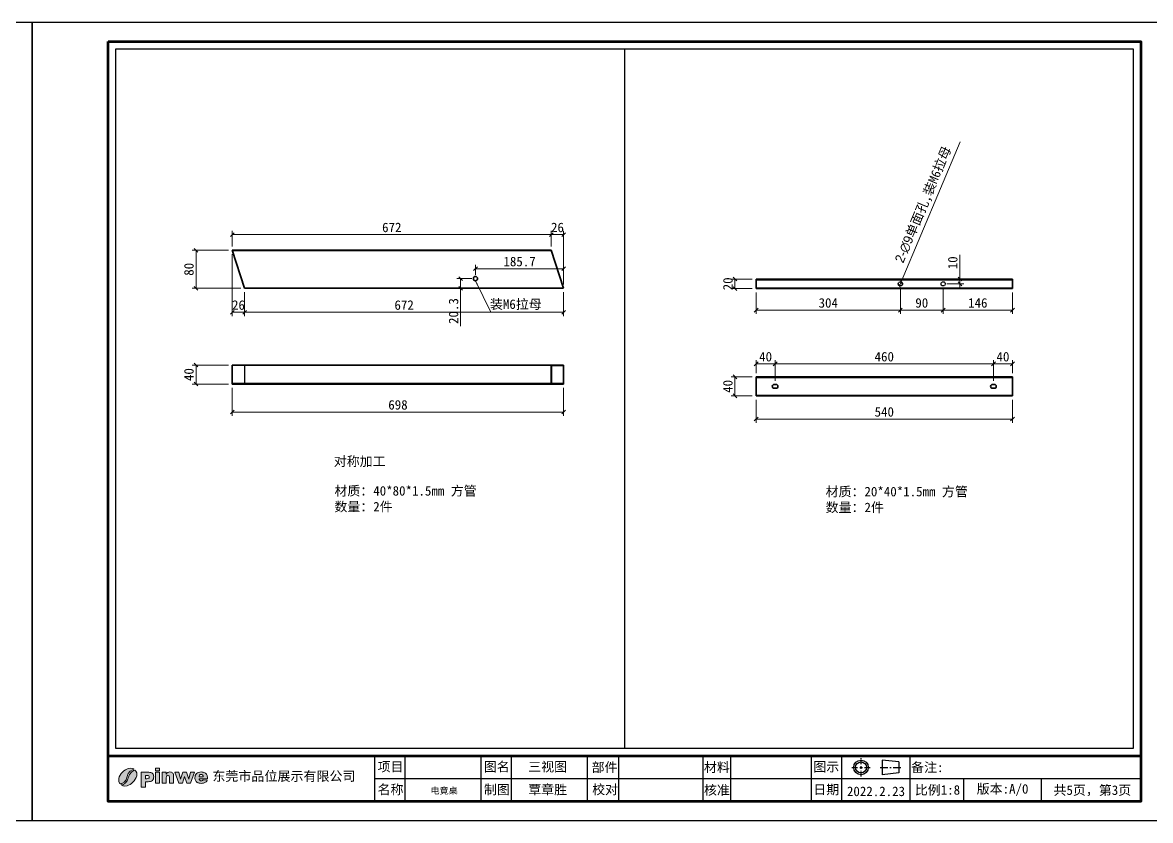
# Model space of a CAD drawing. Header units: inches. Extents: x 15389 to 49212, y -27129 to 13207.
# Drawn here: x 35225 to 37601, y 3752 to 5432 of the extents above; entities that cross this region are included whole.
import ezdxf

# ---------------------------------------------------------------- set-up
doc = ezdxf.new("R2010")
doc.units = ezdxf.units.IN
doc.header["$MEASUREMENT"] = 0
doc.linetypes.add('CENTER2', pattern=[28.575, 19.05, -3.175, 3.175, -3.175])
doc.linetypes.add('HIDDEN', pattern=[1.905, 1.27, -0.635])
doc.layers.add('_U+56FE_U+5C42 1', color=7, linetype='Continuous')
doc.layers.add('虚线', color=4, linetype='HIDDEN')
for name, color, linetype, lineweight in [('图框', 5, 'Continuous', 60), ('粗实线', 7, 'Continuous', 35), ('轮廓线', 7, 'Continuous', 30)]:
    doc.layers.add(name, color=color, linetype=linetype, lineweight=lineweight)
doc.styles.add('ee', font='simfang.ttf')
doc.styles.get("Standard").update_dxf_attribs({"font": 'arial.ttf'})
doc.styles.add('宋体', font='')
doc.styles.add('样式 1', font='')
doc.styles.get('宋体').set_extended_font_data('SimSun')
doc.styles.get('样式 1').set_extended_font_data('SimSun')
doc.dimstyles.new('1-8', dxfattribs={"dimscale": 8, "dimtxt": 2.5, "dimasz": 1, "dimexe": 1, "dimexo": 1, "dimtad": 1, "dimdec": 1, "dimdsep": 46, "dimtxsty": '宋体', "dimblk": 'OBLIQUE', "dimcen": 2.5, "dimclrd": 3, "dimclre": 3, "dimclrt": 256, "dimadec": 0, "dimazin": 0, "dimtfac": 1, "dimtdec": 1, "dimtmove": 1, "dimatfit": 3, "dimfxl": 2, "dimlwd": 9, "dimlwe": 9, "dimarcsym": 1})

# ---------------------------------------------------------------- blocks, each defined once
blk = doc.blocks.new('_Oblique')
at = {"color": 0, "linetype": 'ByBlock', "lineweight": -2}
blk.add_line((-0.5, -0.5), (0.5, 0.5), dxfattribs=at)
blk = doc.blocks.new('*D152')
at = {"color": 3, "linetype": 'Continuous', "lineweight": 9, "transparency": 16777216}
for p, q in [((35659.2, 4710.3), (35582.9, 4710.3)), ((35590.9, 4670.3), (35590.9, 4710.3)), ((35659.2, 4670.3), (35582.9, 4670.3))]:
    blk.add_line(p, q, dxfattribs=at)
at = {"layer": 'Defpoints', "color": 0, "transparency": 16777216}
for p in [(35590.9, 4710.3), (35667.2, 4710.3), (35667.2, 4670.3)]:
    blk.add_point(p, dxfattribs=at)
at = {"color": 3, "lineweight": 9, "transparency": 16777216, "xscale": 8, "yscale": 8, "zscale": 8}
for p, rotation in [((35590.9, 4710.3), 90), ((35590.9, 4670.3), 270)]:
    blk.add_blockref('_Oblique', p, dxfattribs=dict(at, rotation=rotation))
at = {"transparency": 16777216, "insert": (35575.9, 4690.3), "char_height": 20, "attachment_point": 5, "rotation": 90, "style": '宋体'}
blk.add_mtext('40', dxfattribs=at)
blk = doc.blocks.new('*D153')
at = {"color": 3, "linetype": 'Continuous', "lineweight": 9, "transparency": 16777216}
for p, q in [((35667.2, 4662.3), (35667.2, 4603.5)), ((36365.2, 4662.3), (36365.2, 4603.5)), ((35667.2, 4611.5), (36365.2, 4611.5))]:
    blk.add_line(p, q, dxfattribs=at)
at = {"layer": 'Defpoints', "color": 0, "transparency": 16777216}
for p in [(35667.2, 4670.3), (36365.2, 4670.3), (36365.2, 4611.5)]:
    blk.add_point(p, dxfattribs=at)
at = {"color": 3, "lineweight": 9, "transparency": 16777216, "xscale": 8, "yscale": 8, "zscale": 8, "rotation": 180}
blk.add_blockref('_Oblique', (35667.2, 4611.5), dxfattribs=at)
at = {"color": 3, "lineweight": 9, "transparency": 16777216, "xscale": 8, "yscale": 8, "zscale": 8}
blk.add_blockref('_Oblique', (36365.2, 4611.5), dxfattribs=at)
at = {"transparency": 16777216, "insert": (36016.2, 4626.5), "char_height": 20, "attachment_point": 5, "style": '宋体'}
blk.add_mtext('698', dxfattribs=at)
blk = doc.blocks.new('*D154')
at = {"color": 3, "linetype": 'Continuous', "lineweight": 9, "transparency": 16777216}
for p, q in [((35659.2, 4952), (35582.9, 4952)), ((35590.9, 4872), (35590.9, 4952)), ((35685.2, 4872), (35582.9, 4872))]:
    blk.add_line(p, q, dxfattribs=at)
at = {"layer": 'Defpoints', "color": 0, "transparency": 16777216}
for p in [(35590.9, 4952), (35667.2, 4952), (35693.2, 4872)]:
    blk.add_point(p, dxfattribs=at)
at = {"color": 3, "lineweight": 9, "transparency": 16777216, "xscale": 8, "yscale": 8, "zscale": 8}
for p, rotation in [((35590.9, 4952), 90), ((35590.9, 4872), 270)]:
    blk.add_blockref('_Oblique', p, dxfattribs=dict(at, rotation=rotation))
at = {"transparency": 16777216, "insert": (35575.9, 4912), "char_height": 20, "attachment_point": 5, "rotation": 90, "style": '宋体'}
blk.add_mtext('80', dxfattribs=at)
blk = doc.blocks.new('*D155')
at = {"color": 3, "linetype": 'Continuous', "lineweight": 9, "transparency": 16777216}
for p, q in [((35667.2, 4944), (35667.2, 4813.6)), ((35693.2, 4864), (35693.2, 4813.6)), ((35667.2, 4821.6), (35693.2, 4821.6))]:
    blk.add_line(p, q, dxfattribs=at)
at = {"layer": 'Defpoints', "color": 0, "transparency": 16777216}
for p in [(35667.2, 4952), (35693.2, 4872), (35693.2, 4821.6)]:
    blk.add_point(p, dxfattribs=at)
at = {"color": 3, "lineweight": 9, "transparency": 16777216, "xscale": 8, "yscale": 8, "zscale": 8, "rotation": 180}
blk.add_blockref('_Oblique', (35667.2, 4821.6), dxfattribs=at)
at = {"color": 3, "lineweight": 9, "transparency": 16777216, "xscale": 8, "yscale": 8, "zscale": 8}
blk.add_blockref('_Oblique', (35693.2, 4821.6), dxfattribs=at)
at = {"transparency": 16777216, "insert": (35680.2, 4836.6), "char_height": 20, "attachment_point": 5, "style": '宋体'}
blk.add_mtext('26', dxfattribs=at)
blk = doc.blocks.new('*D156')
at = {"color": 3, "linetype": 'Continuous', "lineweight": 9, "transparency": 16777216}
for p, q in [((35693.2, 4864), (35693.2, 4813.6)), ((36365.2, 4864), (36365.2, 4813.6)), ((35693.2, 4821.6), (36365.2, 4821.6))]:
    blk.add_line(p, q, dxfattribs=at)
at = {"layer": 'Defpoints', "color": 0, "transparency": 16777216}
for p in [(35693.2, 4872), (36365.2, 4872), (36365.2, 4821.6)]:
    blk.add_point(p, dxfattribs=at)
at = {"color": 3, "lineweight": 9, "transparency": 16777216, "xscale": 8, "yscale": 8, "zscale": 8, "rotation": 180}
blk.add_blockref('_Oblique', (35693.2, 4821.6), dxfattribs=at)
at = {"color": 3, "lineweight": 9, "transparency": 16777216, "xscale": 8, "yscale": 8, "zscale": 8}
blk.add_blockref('_Oblique', (36365.2, 4821.6), dxfattribs=at)
at = {"transparency": 16777216, "insert": (36029.2, 4836.6), "char_height": 20, "attachment_point": 5, "style": '宋体'}
blk.add_mtext('672', dxfattribs=at)
blk = doc.blocks.new('*D157')
at = {"color": 3, "linetype": 'Continuous', "lineweight": 9, "transparency": 16777216}
for p, q in [((35667.2, 4960), (35667.2, 4993.1)), ((36339.2, 4960), (36339.2, 4993.1)), ((35667.2, 4985.1), (36339.2, 4985.1))]:
    blk.add_line(p, q, dxfattribs=at)
at = {"layer": 'Defpoints', "color": 0, "transparency": 16777216}
for p in [(36339.2, 4985.1), (35667.2, 4952), (36339.2, 4952)]:
    blk.add_point(p, dxfattribs=at)
at = {"color": 3, "lineweight": 9, "transparency": 16777216, "xscale": 8, "yscale": 8, "zscale": 8, "rotation": 180}
blk.add_blockref('_Oblique', (35667.2, 4985.1), dxfattribs=at)
at = {"color": 3, "lineweight": 9, "transparency": 16777216, "xscale": 8, "yscale": 8, "zscale": 8}
blk.add_blockref('_Oblique', (36339.2, 4985.1), dxfattribs=at)
at = {"transparency": 16777216, "insert": (36003.2, 5000.1), "char_height": 20, "attachment_point": 5, "style": '宋体'}
blk.add_mtext('672', dxfattribs=at)
blk = doc.blocks.new('*D158')
at = {"color": 3, "linetype": 'Continuous', "lineweight": 9, "transparency": 16777216}
for p, q in [((36339.2, 4960), (36339.2, 4993.1)), ((36365.2, 4880), (36365.2, 4993.1)), ((36339.2, 4985.1), (36365.2, 4985.1))]:
    blk.add_line(p, q, dxfattribs=at)
at = {"layer": 'Defpoints', "color": 0, "transparency": 16777216}
for p in [(36365.2, 4985.1), (36339.2, 4952), (36365.2, 4872)]:
    blk.add_point(p, dxfattribs=at)
at = {"color": 3, "lineweight": 9, "transparency": 16777216, "xscale": 8, "yscale": 8, "zscale": 8, "rotation": 180}
blk.add_blockref('_Oblique', (36339.2, 4985.1), dxfattribs=at)
at = {"color": 3, "lineweight": 9, "transparency": 16777216, "xscale": 8, "yscale": 8, "zscale": 8}
blk.add_blockref('_Oblique', (36365.2, 4985.1), dxfattribs=at)
at = {"transparency": 16777216, "insert": (36352.2, 5000.1), "char_height": 20, "attachment_point": 5, "style": '宋体'}
blk.add_mtext('26', dxfattribs=at)
blk = doc.blocks.new('*D159')
at = {"color": 3, "linetype": 'Continuous', "lineweight": 9, "transparency": 16777216}
for p, q in [((36171.5, 4892.4), (36140.3, 4892.4)), ((36158.3, 4872), (36140.3, 4872)), ((36148.3, 4872), (36148.3, 4892.4)), ((36148.3, 4792.1), (36148.3, 4872))]:
    blk.add_line(p, q, dxfattribs=at)
at = {"layer": 'Defpoints', "color": 0, "transparency": 16777216}
for p in [(36148.3, 4892.4), (36166.3, 4872), (36179.5, 4892.4)]:
    blk.add_point(p, dxfattribs=at)
at = {"color": 3, "lineweight": 9, "transparency": 16777216, "xscale": 8, "yscale": 8, "zscale": 8}
for p, rotation in [((36148.3, 4892.4), 90), ((36148.3, 4872), 270)]:
    blk.add_blockref('_Oblique', p, dxfattribs=dict(at, rotation=rotation))
at = {"transparency": 16777216, "insert": (36133.3, 4824.1), "char_height": 20, "attachment_point": 5, "rotation": 90, "style": '宋体'}
blk.add_mtext('20.3', dxfattribs=at)
blk = doc.blocks.new('*D114')
at = {"color": 3, "linetype": 'Continuous', "lineweight": 9, "transparency": 16777216}
for p, q in [((36179.5, 4900.4), (36179.5, 4921.2)), ((36365.2, 4890.7), (36365.2, 4921.2)), ((36179.5, 4913.2), (36365.2, 4913.2))]:
    blk.add_line(p, q, dxfattribs=at)
at = {"layer": 'Defpoints', "color": 0, "transparency": 16777216}
for p in [(36365.2, 4913.2), (36179.5, 4892.4), (36365.2, 4882.7)]:
    blk.add_point(p, dxfattribs=at)
at = {"color": 3, "lineweight": 9, "transparency": 16777216, "xscale": 8, "yscale": 8, "zscale": 8, "rotation": 180}
blk.add_blockref('_Oblique', (36179.5, 4913.2), dxfattribs=at)
at = {"color": 3, "lineweight": 9, "transparency": 16777216, "xscale": 8, "yscale": 8, "zscale": 8}
blk.add_blockref('_Oblique', (36365.2, 4913.2), dxfattribs=at)
at = {"transparency": 16777216, "insert": (36272.4, 4928.2), "char_height": 20, "attachment_point": 5, "style": '宋体'}
blk.add_mtext('185.7', dxfattribs=at)
blk = doc.blocks.new('*D136')
at = {"color": 3, "linetype": 'Continuous', "lineweight": 9, "transparency": 16777216}
for p, q in [((36770.7, 4637.5), (36770.7, 4588.7)), ((37310.7, 4637.5), (37310.7, 4588.7)), ((36770.7, 4596.7), (37310.7, 4596.7))]:
    blk.add_line(p, q, dxfattribs=at)
at = {"layer": 'Defpoints', "color": 0, "transparency": 16777216}
for p in [(36770.7, 4645.5), (37310.7, 4645.5), (37310.7, 4596.7)]:
    blk.add_point(p, dxfattribs=at)
at = {"color": 3, "lineweight": 9, "transparency": 16777216, "xscale": 8, "yscale": 8, "zscale": 8, "rotation": 180}
blk.add_blockref('_Oblique', (36770.7, 4596.7), dxfattribs=at)
at = {"color": 3, "lineweight": 9, "transparency": 16777216, "xscale": 8, "yscale": 8, "zscale": 8}
blk.add_blockref('_Oblique', (37310.7, 4596.7), dxfattribs=at)
at = {"transparency": 16777216, "insert": (37040.7, 4611.7), "char_height": 20, "attachment_point": 5, "style": '宋体'}
blk.add_mtext('540', dxfattribs=at)
blk = doc.blocks.new('*D137')
at = {"color": 3, "linetype": 'Continuous', "lineweight": 9, "transparency": 16777216}
for p, q in [((36762.7, 4685.5), (36718.2, 4685.5)), ((36726.2, 4645.5), (36726.2, 4685.5)), ((36762.7, 4645.5), (36718.2, 4645.5))]:
    blk.add_line(p, q, dxfattribs=at)
at = {"layer": 'Defpoints', "color": 0, "transparency": 16777216}
for p in [(36726.2, 4685.5), (36770.7, 4685.5), (36770.7, 4645.5)]:
    blk.add_point(p, dxfattribs=at)
at = {"color": 3, "lineweight": 9, "transparency": 16777216, "xscale": 8, "yscale": 8, "zscale": 8}
for p, rotation in [((36726.2, 4685.5), 90), ((36726.2, 4645.5), 270)]:
    blk.add_blockref('_Oblique', p, dxfattribs=dict(at, rotation=rotation))
at = {"transparency": 16777216, "insert": (36711.2, 4665.5), "char_height": 20, "attachment_point": 5, "rotation": 90, "style": '宋体'}
blk.add_mtext('40', dxfattribs=at)
blk = doc.blocks.new('*D138')
at = {"color": 3, "linetype": 'Continuous', "lineweight": 9, "transparency": 16777216}
for p, q in [((36762.7, 4891.4), (36718.2, 4891.4)), ((36762.7, 4871.4), (36718.2, 4871.4)), ((36726.2, 4891.4), (36726.2, 4871.4))]:
    blk.add_line(p, q, dxfattribs=at)
at = {"layer": 'Defpoints', "color": 0, "transparency": 16777216}
for p in [(36726.2, 4871.4), (36770.7, 4891.4), (36770.7, 4871.4)]:
    blk.add_point(p, dxfattribs=at)
at = {"color": 3, "lineweight": 9, "transparency": 16777216, "xscale": 8, "yscale": 8, "zscale": 8}
for p, rotation in [((36726.2, 4891.4), 90), ((36726.2, 4871.4), 270)]:
    blk.add_blockref('_Oblique', p, dxfattribs=dict(at, rotation=rotation))
at = {"transparency": 16777216, "insert": (36711.2, 4881.4), "char_height": 20, "attachment_point": 5, "rotation": 90, "style": '宋体'}
blk.add_mtext('20', dxfattribs=at)
blk = doc.blocks.new('*D139')
at = {"color": 3, "linetype": 'Continuous', "lineweight": 9, "transparency": 16777216}
for p, q in [((36770.7, 4693.5), (36770.7, 4720.9)), ((36770.7, 4712.9), (36810.7, 4712.9)), ((36810.7, 4677.5), (36810.7, 4720.9))]:
    blk.add_line(p, q, dxfattribs=at)
at = {"layer": 'Defpoints', "color": 0, "transparency": 16777216}
for p in [(36810.7, 4712.9), (36770.7, 4685.5), (36810.7, 4669.5)]:
    blk.add_point(p, dxfattribs=at)
at = {"color": 3, "lineweight": 9, "transparency": 16777216, "xscale": 8, "yscale": 8, "zscale": 8, "rotation": 180}
blk.add_blockref('_Oblique', (36770.7, 4712.9), dxfattribs=at)
at = {"color": 3, "lineweight": 9, "transparency": 16777216, "xscale": 8, "yscale": 8, "zscale": 8}
blk.add_blockref('_Oblique', (36810.7, 4712.9), dxfattribs=at)
at = {"transparency": 16777216, "insert": (36790.7, 4727.9), "char_height": 20, "attachment_point": 5, "style": '宋体'}
blk.add_mtext('40', dxfattribs=at)
blk = doc.blocks.new('*D140')
at = {"color": 3, "linetype": 'Continuous', "lineweight": 9, "transparency": 16777216}
for p, q in [((36810.7, 4677.5), (36810.7, 4720.9)), ((36810.7, 4712.9), (37270.7, 4712.9)), ((37270.7, 4677.5), (37270.7, 4720.9))]:
    blk.add_line(p, q, dxfattribs=at)
at = {"layer": 'Defpoints', "color": 0, "transparency": 16777216}
for p in [(37270.7, 4712.9), (36810.7, 4669.5), (37270.7, 4669.5)]:
    blk.add_point(p, dxfattribs=at)
at = {"color": 3, "lineweight": 9, "transparency": 16777216, "xscale": 8, "yscale": 8, "zscale": 8, "rotation": 180}
blk.add_blockref('_Oblique', (36810.7, 4712.9), dxfattribs=at)
at = {"color": 3, "lineweight": 9, "transparency": 16777216, "xscale": 8, "yscale": 8, "zscale": 8}
blk.add_blockref('_Oblique', (37270.7, 4712.9), dxfattribs=at)
at = {"transparency": 16777216, "insert": (37040.7, 4727.9), "char_height": 20, "attachment_point": 5, "style": '宋体'}
blk.add_mtext('460', dxfattribs=at)
blk = doc.blocks.new('*D141')
at = {"color": 3, "linetype": 'Continuous', "lineweight": 9, "transparency": 16777216}
for p, q in [((37270.7, 4677.5), (37270.7, 4720.9)), ((37270.7, 4712.9), (37310.7, 4712.9)), ((37310.7, 4693.5), (37310.7, 4720.9))]:
    blk.add_line(p, q, dxfattribs=at)
at = {"layer": 'Defpoints', "color": 0, "transparency": 16777216}
for p in [(37310.7, 4712.9), (37310.7, 4685.5), (37270.7, 4669.5)]:
    blk.add_point(p, dxfattribs=at)
at = {"color": 3, "lineweight": 9, "transparency": 16777216, "xscale": 8, "yscale": 8, "zscale": 8, "rotation": 180}
blk.add_blockref('_Oblique', (37270.7, 4712.9), dxfattribs=at)
at = {"color": 3, "lineweight": 9, "transparency": 16777216, "xscale": 8, "yscale": 8, "zscale": 8}
blk.add_blockref('_Oblique', (37310.7, 4712.9), dxfattribs=at)
at = {"transparency": 16777216, "insert": (37290.7, 4727.9), "char_height": 20, "attachment_point": 5, "style": '宋体'}
blk.add_mtext('40', dxfattribs=at)
blk = doc.blocks.new('*D142')
at = {"color": 3, "linetype": 'Continuous', "lineweight": 9, "transparency": 16777216}
for p, q in [((37164.7, 4873.4), (37164.7, 4818.1)), ((37310.7, 4863.4), (37310.7, 4818.1)), ((37310.7, 4826.1), (37164.7, 4826.1))]:
    blk.add_line(p, q, dxfattribs=at)
at = {"layer": 'Defpoints', "color": 0, "transparency": 16777216}
for p in [(37164.7, 4881.4), (37310.7, 4871.4), (37164.7, 4826.1)]:
    blk.add_point(p, dxfattribs=at)
at = {"color": 3, "lineweight": 9, "transparency": 16777216, "xscale": 8, "yscale": 8, "zscale": 8, "rotation": 180}
blk.add_blockref('_Oblique', (37164.7, 4826.1), dxfattribs=at)
at = {"color": 3, "lineweight": 9, "transparency": 16777216, "xscale": 8, "yscale": 8, "zscale": 8}
blk.add_blockref('_Oblique', (37310.7, 4826.1), dxfattribs=at)
at = {"transparency": 16777216, "insert": (37237.7, 4841.1), "char_height": 20, "attachment_point": 5, "style": '宋体'}
blk.add_mtext('146', dxfattribs=at)
blk = doc.blocks.new('*D143')
at = {"color": 3, "linetype": 'Continuous', "lineweight": 9, "transparency": 16777216}
for p, q in [((37074.7, 4873.4), (37074.7, 4818.1)), ((37164.7, 4873.4), (37164.7, 4818.1)), ((37164.7, 4826.1), (37074.7, 4826.1))]:
    blk.add_line(p, q, dxfattribs=at)
at = {"layer": 'Defpoints', "color": 0, "transparency": 16777216}
for p in [(37074.7, 4881.4), (37164.7, 4881.4), (37074.7, 4826.1)]:
    blk.add_point(p, dxfattribs=at)
at = {"color": 3, "lineweight": 9, "transparency": 16777216, "xscale": 8, "yscale": 8, "zscale": 8, "rotation": 180}
blk.add_blockref('_Oblique', (37074.7, 4826.1), dxfattribs=at)
at = {"color": 3, "lineweight": 9, "transparency": 16777216, "xscale": 8, "yscale": 8, "zscale": 8}
blk.add_blockref('_Oblique', (37164.7, 4826.1), dxfattribs=at)
at = {"transparency": 16777216, "insert": (37119.7, 4841.1), "char_height": 20, "attachment_point": 5, "style": '宋体'}
blk.add_mtext('90', dxfattribs=at)
blk = doc.blocks.new('*D144')
at = {"color": 3, "linetype": 'Continuous', "lineweight": 9, "transparency": 16777216}
for p, q in [((37074.7, 4873.4), (37074.7, 4818.1)), ((36770.7, 4863.4), (36770.7, 4818.1)), ((37074.7, 4826.1), (36770.7, 4826.1))]:
    blk.add_line(p, q, dxfattribs=at)
at = {"layer": 'Defpoints', "color": 0, "transparency": 16777216}
for p in [(36770.7, 4871.4), (37074.7, 4881.4), (36770.7, 4826.1)]:
    blk.add_point(p, dxfattribs=at)
at = {"color": 3, "lineweight": 9, "transparency": 16777216, "xscale": 8, "yscale": 8, "zscale": 8, "rotation": 180}
blk.add_blockref('_Oblique', (36770.7, 4826.1), dxfattribs=at)
at = {"color": 3, "lineweight": 9, "transparency": 16777216, "xscale": 8, "yscale": 8, "zscale": 8}
blk.add_blockref('_Oblique', (37074.7, 4826.1), dxfattribs=at)
at = {"transparency": 16777216, "insert": (36922.7, 4841.1), "char_height": 20, "attachment_point": 5, "style": '宋体'}
blk.add_mtext('304', dxfattribs=at)
blk = doc.blocks.new('*D145')
at = {"color": 3, "linetype": 'Continuous', "lineweight": 9, "transparency": 16777216}
for p, q in [((37200, 4942.6), (37200, 4891.4)), ((37200, 4891.4), (37200, 4899.4)), ((37172.7, 4881.4), (37208, 4881.4)), ((37174.1, 4891.4), (37208, 4891.4)), ((37200, 4881.4), (37200, 4891.4)), ((37200, 4881.4), (37200, 4891.4)), ((37200, 4881.4), (37200, 4873.4))]:
    blk.add_line(p, q, dxfattribs=at)
at = {"layer": 'Defpoints', "color": 0, "transparency": 16777216}
for p in [(37164.7, 4881.4), (37166.1, 4891.4), (37200, 4891.4)]:
    blk.add_point(p, dxfattribs=at)
at = {"color": 3, "lineweight": 9, "transparency": 16777216, "xscale": 8, "yscale": 8, "zscale": 8}
for p, rotation in [((37200, 4891.4), 270), ((37200, 4881.4), 90)]:
    blk.add_blockref('_Oblique', p, dxfattribs=dict(at, rotation=rotation))
at = {"transparency": 16777216, "insert": (37185, 4925.7), "char_height": 20, "attachment_point": 5, "rotation": 90, "style": '宋体'}
blk.add_mtext('10', dxfattribs=at)
blk = doc.blocks.new('*D146')
at = {"color": 3, "linetype": 'Continuous', "lineweight": 9, "transparency": 16777216}
for p in [(37200.4, 5180.7), (37072.9, 4877.2)]:
    blk.add_line(p, (37076.4, 4885.5), dxfattribs=at)
at = {"layer": 'Defpoints', "color": 0, "transparency": 16777216}
for p in [(37072.9, 4877.2), (37076.4, 4885.5)]:
    blk.add_point(p, dxfattribs=at)
at = {"color": 3, "lineweight": 9, "transparency": 16777216, "xscale": 8, "yscale": 8, "zscale": 8}
for p, rotation in [((37072.9, 4877.2), 67.21437306355226), ((37076.4, 4885.5), 247.2143730635522)]:
    blk.add_blockref('_Oblique', p, dxfattribs=dict(at, rotation=rotation))
at = {"transparency": 16777216, "insert": (37124.5, 5047.6), "char_height": 20, "attachment_point": 5, "rotation": 67.2144, "style": '宋体'}
blk.add_mtext('{\\fGulim|b0|i0|c134|p0;2-∅9}单面孔,装M6拉母', dxfattribs=at)

msp = doc.modelspace()

# ---------------------------------------------------------------- hatches: boundary and pattern name
h = msp.add_hatch(color=256)
h.dxf.hatch_style = 1
edge = h.paths.add_edge_path()
edge.add_spline(control_points=[(35614.93, 3839.41), (35614.93, 3839.41), (35597.36, 3839.41), (35597.36, 3839.41), (35597.52, 3838.01), (35597.9, 3836.96), (35598.5, 3836.27), (35599.35, 3835.28), (35600.46, 3834.79), (35601.82, 3834.79), (35602.69, 3834.79), (35603.51, 3835), (35604.28, 3835.43), (35604.76, 3835.7), (35605.27, 3836.18), (35605.81, 3836.86), (35605.81, 3836.86), (35614.45, 3836.06), (35614.45, 3836.06), (35613.13, 3833.78), (35611.53, 3832.12), (35609.67, 3831.13), (35607.8, 3830.13), (35605.12, 3829.64), (35601.64, 3829.64), (35598.61, 3829.64), (35596.23, 3830.06), (35594.49, 3830.92), (35592.76, 3831.77), (35591.32, 3833.13), (35590.17, 3834.99), (35589.04, 3836.85), (35588.46, 3839.04), (35588.46, 3841.55), (35588.46, 3845.12), (35589.61, 3848.02), (35591.9, 3850.23), (35594.18, 3852.44), (35597.34, 3853.55), (35601.37, 3853.55), (35604.65, 3853.55), (35607.22, 3853.05), (35609.12, 3852.06), (35611.01, 3851.07), (35612.46, 3849.64), (35613.45, 3847.75), (35614.44, 3845.87), (35614.93, 3843.42), (35614.93, 3840.4), (35614.93, 3840.4), (35614.93, 3839.41), (35614.93, 3839.41)], knot_values=[0, 0, 0, 0, 1, 1, 1, 2, 2, 2, 3, 3, 3, 4, 4, 4, 5, 5, 5, 6, 6, 6, 7, 7, 7, 8, 8, 8, 9, 9, 9, 10, 10, 10, 11, 11, 11, 12, 12, 12, 13, 13, 13, 14, 14, 14, 15, 15, 15, 16, 16, 16, 17, 17, 17, 17], degree=3, periodic=0)
edge = h.paths.add_edge_path(flags=16)
edge.add_spline(control_points=[(35606.03, 3843.6), (35605.87, 3845.3), (35605.4, 3846.52), (35604.66, 3847.25), (35603.92, 3847.99), (35602.95, 3848.35), (35601.74, 3848.35), (35600.35, 3848.35), (35599.23, 3847.79), (35598.39, 3846.69), (35597.87, 3846), (35597.53, 3844.97), (35597.38, 3843.6), (35597.38, 3843.6), (35606.03, 3843.6), (35606.03, 3843.6)], knot_values=[0, 0, 0, 0, 1, 1, 1, 2, 2, 2, 3, 3, 3, 4, 4, 4, 5, 5, 5, 5], degree=3, periodic=0)
h.paths.add_polyline_path([(35546.09, 3853.02), (35554.55, 3853.02), (35558.23, 3838.67), (35562.9, 3853.02), (35570.74, 3853.02), (35575.56, 3838.65), (35579.25, 3853.02), (35587.66, 3853.02), (35579.26, 3830.16), (35571.48, 3830.16), (35566.85, 3843.92), (35562.38, 3830.16), (35554.56, 3830.16)])
edge = h.paths.add_edge_path()
edge.add_spline(control_points=[(35519.42, 3853.02), (35519.42, 3853.02), (35527.58, 3853.02), (35527.58, 3853.02), (35527.58, 3853.02), (35527.58, 3849.3), (35527.58, 3849.3), (35528.8, 3850.83), (35530.03, 3851.91), (35531.27, 3852.57), (35532.52, 3853.22), (35534.03, 3853.55), (35535.82, 3853.55), (35538.25, 3853.55), (35540.13, 3852.83), (35541.51, 3851.38), (35542.87, 3849.94), (35543.55, 3847.71), (35543.55, 3844.7), (35543.55, 3844.7), (35543.55, 3830.16), (35543.55, 3830.16), (35543.55, 3830.16), (35534.75, 3830.16), (35534.75, 3830.16), (35534.75, 3830.16), (35534.75, 3842.74), (35534.75, 3842.74), (35534.75, 3844.18), (35534.48, 3845.19), (35533.95, 3845.78), (35533.42, 3846.38), (35532.68, 3846.68), (35531.73, 3846.68), (35530.68, 3846.68), (35529.82, 3846.27), (35529.17, 3845.48), (35528.51, 3844.67), (35528.18, 3843.23), (35528.18, 3841.14), (35528.18, 3841.14), (35528.18, 3830.16), (35528.18, 3830.16), (35528.18, 3830.16), (35519.42, 3830.16), (35519.42, 3830.16), (35519.42, 3830.16), (35519.42, 3853.02), (35519.42, 3853.02)], knot_values=[0, 0, 0, 0, 1, 1, 1, 2, 2, 2, 3, 3, 3, 4, 4, 4, 5, 5, 5, 6, 6, 6, 7, 7, 7, 8, 8, 8, 9, 9, 9, 10, 10, 10, 11, 11, 11, 12, 12, 12, 13, 13, 13, 14, 14, 14, 15, 15, 15, 16, 16, 16, 16], degree=3, periodic=0)
h.paths.add_polyline_path([(35505.21, 3861.7), (35513.98, 3861.7), (35513.98, 3855.75), (35505.21, 3855.75)])
h.paths.add_polyline_path([(35505.21, 3853.02), (35513.98, 3853.02), (35513.98, 3830.16), (35505.21, 3830.16)])
edge = h.paths.add_edge_path()
edge.add_spline(control_points=[(35474.94, 3852.86), (35474.94, 3852.86), (35491.15, 3852.86), (35491.15, 3852.86), (35494.68, 3852.86), (35497.32, 3852.03), (35499.08, 3850.35), (35500.84, 3848.67), (35501.72, 3846.27), (35501.72, 3843.17), (35501.72, 3839.98), (35500.75, 3837.49), (35498.84, 3835.7), (35496.92, 3833.9), (35493.99, 3833), (35490.06, 3833), (35490.06, 3833), (35484.72, 3833), (35484.72, 3833), (35484.72, 3833), (35484.72, 3821.33), (35484.72, 3821.33), (35484.72, 3821.33), (35474.94, 3821.33), (35474.94, 3821.33), (35474.94, 3821.33), (35474.94, 3852.86), (35474.94, 3852.86)], knot_values=[0, 0, 0, 0, 1, 1, 1, 2, 2, 2, 3, 3, 3, 4, 4, 4, 5, 5, 5, 6, 6, 6, 7, 7, 7, 8, 8, 8, 9, 9, 9, 9], degree=3, periodic=0)
edge = h.paths.add_edge_path(flags=16)
edge.add_spline(control_points=[(35484.72, 3839.39), (35484.72, 3839.39), (35487.12, 3839.39), (35487.12, 3839.39), (35489.01, 3839.39), (35490.34, 3839.72), (35491.1, 3840.37), (35491.87, 3841.02), (35492.25, 3841.86), (35492.25, 3842.88), (35492.25, 3843.87), (35491.92, 3844.71), (35491.25, 3845.4), (35490.59, 3846.09), (35489.34, 3846.43), (35487.51, 3846.43), (35487.51, 3846.43), (35484.72, 3846.43), (35484.72, 3846.43), (35484.72, 3846.43), (35484.72, 3839.39), (35484.72, 3839.39)], knot_values=[0, 0, 0, 0, 1, 1, 1, 2, 2, 2, 3, 3, 3, 4, 4, 4, 5, 5, 5, 6, 6, 6, 7, 7, 7, 7], degree=3, periodic=0)
edge = h.paths.add_edge_path()
edge.add_spline(control_points=[(35434.15, 3826.07), (35434.15, 3826.07), (35438.5, 3822.33), (35445.97, 3824.57), (35453.45, 3826.81), (35463.78, 3835.82), (35465.89, 3845.6), (35467.99, 3855.38), (35460.99, 3857.52), (35460.99, 3857.52), (35460.99, 3857.52), (35448.76, 3851.81), (35448.15, 3841.56), (35447.53, 3831.3), (35436.05, 3826.2), (35434.15, 3826.07)], knot_values=[0, 0, 0, 0, 1, 1, 1, 2, 2, 2, 3, 3, 3, 4, 4, 4, 5, 5, 5, 5], degree=3, periodic=0)
edge = h.paths.add_edge_path()
edge.add_spline(control_points=[(35459.76, 3859.39), (35459.76, 3859.39), (35455.42, 3863.12), (35447.94, 3860.88), (35440.47, 3858.64), (35430.13, 3849.64), (35428.03, 3839.85), (35425.92, 3830.07), (35432.93, 3827.93), (35432.93, 3827.93), (35432.93, 3827.93), (35445.16, 3833.64), (35445.77, 3843.9), (35446.38, 3854.16), (35457.86, 3859.25), (35459.76, 3859.39)], knot_values=[0, 0, 0, 0, 1, 1, 1, 2, 2, 2, 3, 3, 3, 4, 4, 4, 5, 5, 5, 5], degree=3, periodic=0)

# ---------------------------------------------------------------- linework, layer by layer
at = {"color": 1}
msp.add_line((36493.38, 5375.54), (36493.38, 3903.54), dxfattribs=at)
at = {"color": 14, "lineweight": 25}
for p, q in [((37036.18, 3878.48), (37036.18, 3847.76)), ((37071.38, 3874.64), (37036.18, 3878.48)), ((37071.38, 3874.64), (37071.38, 3851.6)), ((37071.38, 3851.6), (37036.18, 3847.76))]:
    msp.add_line(p, q, dxfattribs=at)
for radius in [15.36, 11.52]:
    msp.add_circle((36991.72, 3863.12), radius, dxfattribs=at)
at = {"layer": '_U+56FE_U+5C42 1', "lineweight": 0}
for points in [[(35505.21, 3861.7), (35513.98, 3861.7), (35513.98, 3855.75), (35505.21, 3855.75), (35505.21, 3861.7)], [(35505.21, 3853.02), (35513.98, 3853.02), (35513.98, 3830.16), (35505.21, 3830.16), (35505.21, 3853.02)], [(35546.09, 3853.02), (35554.55, 3853.02), (35558.23, 3838.67), (35562.9, 3853.02), (35570.74, 3853.02), (35575.56, 3838.65), (35579.25, 3853.02), (35587.66, 3853.02), (35579.26, 3830.16), (35571.48, 3830.16), (35566.85, 3843.92), (35562.38, 3830.16), (35554.56, 3830.16), (35546.09, 3853.02)]]:
    msp.add_lwpolyline(points, dxfattribs=at)
for points, knots in [([(35459.76, 3859.39), (35459.76, 3859.39), (35455.42, 3863.12), (35447.94, 3860.88), (35440.47, 3858.64), (35430.13, 3849.64), (35428.03, 3839.85), (35425.92, 3830.07), (35432.93, 3827.93), (35432.93, 3827.93), (35432.93, 3827.93), (35445.16, 3833.64), (35445.77, 3843.9), (35446.38, 3854.16), (35457.86, 3859.25), (35459.76, 3859.39)], [0, 0, 0, 0, 1, 1, 1, 2, 2, 2, 3, 3, 3, 4, 4, 4, 5, 5, 5, 5]), ([(35434.15, 3826.07), (35434.15, 3826.07), (35438.5, 3822.33), (35445.97, 3824.57), (35453.45, 3826.81), (35463.78, 3835.82), (35465.89, 3845.6), (35467.99, 3855.38), (35460.99, 3857.52), (35460.99, 3857.52), (35460.99, 3857.52), (35448.76, 3851.81), (35448.15, 3841.56), (35447.53, 3831.3), (35436.05, 3826.2), (35434.15, 3826.07)], [0, 0, 0, 0, 1, 1, 1, 2, 2, 2, 3, 3, 3, 4, 4, 4, 5, 5, 5, 5]), ([(35474.94, 3852.86), (35474.94, 3852.86), (35491.15, 3852.86), (35491.15, 3852.86), (35494.68, 3852.86), (35497.32, 3852.03), (35499.08, 3850.35), (35500.84, 3848.67), (35501.72, 3846.27), (35501.72, 3843.17), (35501.72, 3839.98), (35500.75, 3837.49), (35498.84, 3835.7), (35496.92, 3833.9), (35493.99, 3833), (35490.06, 3833), (35490.06, 3833), (35484.72, 3833), (35484.72, 3833), (35484.72, 3833), (35484.72, 3821.33), (35484.72, 3821.33), (35484.72, 3821.33), (35474.94, 3821.33), (35474.94, 3821.33), (35474.94, 3821.33), (35474.94, 3852.86), (35474.94, 3852.86)], [0, 0, 0, 0, 1, 1, 1, 2, 2, 2, 3, 3, 3, 4, 4, 4, 5, 5, 5, 6, 6, 6, 7, 7, 7, 8, 8, 8, 9, 9, 9, 9]), ([(35519.42, 3853.02), (35519.42, 3853.02), (35527.58, 3853.02), (35527.58, 3853.02), (35527.58, 3853.02), (35527.58, 3849.3), (35527.58, 3849.3), (35528.8, 3850.83), (35530.03, 3851.91), (35531.27, 3852.57), (35532.52, 3853.22), (35534.03, 3853.55), (35535.82, 3853.55), (35538.25, 3853.55), (35540.13, 3852.83), (35541.51, 3851.38), (35542.87, 3849.94), (35543.55, 3847.71), (35543.55, 3844.7), (35543.55, 3844.7), (35543.55, 3830.16), (35543.55, 3830.16), (35543.55, 3830.16), (35534.75, 3830.16), (35534.75, 3830.16), (35534.75, 3830.16), (35534.75, 3842.74), (35534.75, 3842.74), (35534.75, 3844.18), (35534.48, 3845.19), (35533.95, 3845.78), (35533.42, 3846.38), (35532.68, 3846.68), (35531.73, 3846.68), (35530.68, 3846.68), (35529.82, 3846.27), (35529.17, 3845.48), (35528.51, 3844.67), (35528.18, 3843.23), (35528.18, 3841.14), (35528.18, 3841.14), (35528.18, 3830.16), (35528.18, 3830.16), (35528.18, 3830.16), (35519.42, 3830.16), (35519.42, 3830.16), (35519.42, 3830.16), (35519.42, 3853.02), (35519.42, 3853.02)], [0, 0, 0, 0, 1, 1, 1, 2, 2, 2, 3, 3, 3, 4, 4, 4, 5, 5, 5, 6, 6, 6, 7, 7, 7, 8, 8, 8, 9, 9, 9, 10, 10, 10, 11, 11, 11, 12, 12, 12, 13, 13, 13, 14, 14, 14, 15, 15, 15, 16, 16, 16, 16]), ([(35614.93, 3839.41), (35614.93, 3839.41), (35597.36, 3839.41), (35597.36, 3839.41), (35597.52, 3838.01), (35597.9, 3836.96), (35598.5, 3836.27), (35599.35, 3835.28), (35600.46, 3834.79), (35601.82, 3834.79), (35602.69, 3834.79), (35603.51, 3835), (35604.28, 3835.43), (35604.76, 3835.7), (35605.27, 3836.18), (35605.81, 3836.86), (35605.81, 3836.86), (35614.45, 3836.06), (35614.45, 3836.06), (35613.13, 3833.78), (35611.53, 3832.12), (35609.67, 3831.13), (35607.8, 3830.13), (35605.12, 3829.64), (35601.64, 3829.64), (35598.61, 3829.64), (35596.23, 3830.06), (35594.49, 3830.92), (35592.76, 3831.77), (35591.32, 3833.13), (35590.17, 3834.99), (35589.04, 3836.85), (35588.46, 3839.04), (35588.46, 3841.55), (35588.46, 3845.12), (35589.61, 3848.02), (35591.9, 3850.23), (35594.18, 3852.44), (35597.34, 3853.55), (35601.37, 3853.55), (35604.65, 3853.55), (35607.22, 3853.05), (35609.12, 3852.06), (35611.01, 3851.07), (35612.46, 3849.64), (35613.45, 3847.75), (35614.44, 3845.87), (35614.93, 3843.42), (35614.93, 3840.4), (35614.93, 3840.4), (35614.93, 3839.41), (35614.93, 3839.41)], [0, 0, 0, 0, 1, 1, 1, 2, 2, 2, 3, 3, 3, 4, 4, 4, 5, 5, 5, 6, 6, 6, 7, 7, 7, 8, 8, 8, 9, 9, 9, 10, 10, 10, 11, 11, 11, 12, 12, 12, 13, 13, 13, 14, 14, 14, 15, 15, 15, 16, 16, 16, 17, 17, 17, 17]), ([(35484.72, 3839.39), (35484.72, 3839.39), (35487.12, 3839.39), (35487.12, 3839.39), (35489.01, 3839.39), (35490.34, 3839.72), (35491.1, 3840.37), (35491.87, 3841.02), (35492.25, 3841.86), (35492.25, 3842.88), (35492.25, 3843.87), (35491.92, 3844.71), (35491.25, 3845.4), (35490.59, 3846.09), (35489.34, 3846.43), (35487.51, 3846.43), (35487.51, 3846.43), (35484.72, 3846.43), (35484.72, 3846.43), (35484.72, 3846.43), (35484.72, 3839.39), (35484.72, 3839.39)], [0, 0, 0, 0, 1, 1, 1, 2, 2, 2, 3, 3, 3, 4, 4, 4, 5, 5, 5, 6, 6, 6, 7, 7, 7, 7]), ([(35606.03, 3843.6), (35605.87, 3845.3), (35605.4, 3846.52), (35604.66, 3847.25), (35603.92, 3847.99), (35602.95, 3848.35), (35601.74, 3848.35), (35600.35, 3848.35), (35599.23, 3847.79), (35598.39, 3846.69), (35597.87, 3846), (35597.53, 3844.97), (35597.38, 3843.6), (35597.38, 3843.6), (35606.03, 3843.6), (35606.03, 3843.6)], [0, 0, 0, 0, 1, 1, 1, 2, 2, 2, 3, 3, 3, 4, 4, 4, 5, 5, 5, 5])]:
    msp.add_open_spline(points, degree=3, knots=knots, dxfattribs=at)
at = {"layer": 'Defpoints'}
for points in [[(32869.38, 3751.54), (35245.38, 3751.54), (35245.38, 5431.54), (32869.38, 5431.54)], [(35245.38, 3751.54), (37621.38, 3751.54), (37621.38, 5431.54), (35245.38, 5431.54)]]:
    msp.add_lwpolyline(points, close=True, dxfattribs=at)
at = {"layer": '图框', "color": 32}
msp.add_lwpolyline([(35405.38, 5391.54), (37581.38, 5391.54), (37581.38, 3791.54), (35405.38, 3791.54)], close=True, dxfattribs=at)
msp.add_lwpolyline([(35405.38, 3887.54), (37581.38, 3887.54)], dxfattribs=at)
at = {"layer": '粗实线'}
for p, q in [((35667.21, 4952.05), (35693.21, 4872.05)), ((36339.2, 4952.05), (35667.21, 4952.05)), ((36365.19, 4872.05), (36339.2, 4952.05)), ((35693.21, 4872.05), (36365.19, 4872.05)), ((36770.68, 4891.38), (37310.68, 4891.38)), ((36770.68, 4871.38), (36770.68, 4891.38)), ((37310.68, 4871.38), (36770.68, 4871.38)), ((37310.68, 4891.38), (37310.68, 4871.38)), ((36365.19, 4710.29), (35667.21, 4710.29)), ((35667.21, 4710.29), (35667.21, 4670.29)), ((36339.2, 4710.29), (36339.2, 4670.29)), ((36364.87, 4709.29), (36339.52, 4709.29)), ((36339.52, 4709.29), (36339.52, 4671.29)), ((36364.87, 4709.29), (36364.87, 4671.29)), ((36365.19, 4710.29), (36365.19, 4670.29)), ((36770.68, 4685.54), (37310.68, 4685.54)), ((36770.68, 4685.54), (36770.68, 4645.54)), ((37310.68, 4685.54), (37310.68, 4645.54)), ((36365.19, 4670.29), (35667.21, 4670.29)), ((36364.87, 4671.29), (36339.52, 4671.29)), ((36812.68, 4669.54), (36808.68, 4669.54)), ((36808.68, 4661.54), (36812.68, 4661.54)), ((37272.68, 4669.54), (37268.68, 4669.54)), ((37268.68, 4661.54), (37272.68, 4661.54)), ((36770.68, 4645.54), (37310.68, 4645.54))]:
    msp.add_line(p, q, dxfattribs=at)
msp.add_circle((36179.52, 4892.36), 4.5, dxfattribs=at)
for centre, start, end in [((36808.68, 4665.54), 90, 180), ((36808.68, 4665.54), 180, 270), ((36812.68, 4665.54), 0, 90), ((36812.68, 4665.54), 270, 0), ((37268.68, 4665.54), 90, 180), ((37268.68, 4665.54), 180, 270), ((37272.68, 4665.54), 0, 90), ((37272.68, 4665.54), 270, 0)]:
    msp.add_arc(centre, 4, start, end, dxfattribs=at)
at = {"layer": '虚线'}
for p, q in [((36339.52, 4951.05), (35667.54, 4951.05)), ((35692.88, 4873.05), (36364.87, 4873.05)), ((36770.68, 4890.18), (37310.68, 4890.18)), ((37310.68, 4872.58), (36770.68, 4872.58)), ((36804.68, 4891.38), (36804.68, 4890.18)), ((36804.68, 4872.58), (36804.68, 4871.38)), ((36808.68, 4890.18), (36808.68, 4891.38)), ((36808.68, 4871.38), (36808.68, 4872.58)), ((36812.68, 4891.38), (36812.68, 4890.18)), ((36812.68, 4872.58), (36812.68, 4871.38)), ((36816.68, 4890.18), (36816.68, 4891.38)), ((36816.68, 4871.38), (36816.68, 4872.58)), ((37264.68, 4890.18), (37264.68, 4891.38)), ((37264.68, 4871.38), (37264.68, 4872.58)), ((37268.68, 4890.18), (37268.68, 4891.38)), ((37268.68, 4871.38), (37268.68, 4872.58)), ((37272.68, 4891.38), (37272.68, 4890.18)), ((37272.68, 4872.58), (37272.68, 4871.38)), ((37276.68, 4890.18), (37276.68, 4891.38)), ((37276.68, 4872.58), (37276.68, 4871.38)), ((36339.2, 4709.29), (35667.21, 4709.29)), ((35693.21, 4710.29), (35693.21, 4670.29)), ((36157.5, 4710.29), (36157.5, 4709.29)), ((36166.5, 4709.29), (36166.5, 4710.29)), ((36770.68, 4684.34), (37310.68, 4684.34)), ((37070.18, 4685.54), (37070.18, 4684.34)), ((37079.18, 4684.34), (37079.18, 4685.54)), ((37160.18, 4685.54), (37160.18, 4684.34)), ((37169.18, 4684.34), (37169.18, 4685.54)), ((36339.2, 4671.29), (35667.21, 4671.29)), ((36770.68, 4646.74), (37310.68, 4646.74))]:
    msp.add_line(p, q, dxfattribs=at)
for centre in [(37074.68, 4881.38), (37164.68, 4881.38)]:
    msp.add_circle(centre, 4.5, dxfattribs=at)
at = {"layer": '轮廓线'}
for p, q in [((35967.22, 3791.54), (35967.22, 3887.54)), ((36031.22, 3791.54), (36031.22, 3887.54)), ((36191.22, 3791.54), (36191.22, 3887.54)), ((36255.22, 3791.54), (36255.22, 3887.54)), ((36415.22, 3791.54), (36415.22, 3887.54)), ((36481.59, 3791.54), (36481.59, 3887.54)), ((36659.24, 3791.54), (36659.24, 3887.54)), ((36717.71, 3791.54), (36717.71, 3887.54)), ((36887.22, 3791.54), (36887.22, 3887.54)), ((36951.22, 3791.54), (36951.22, 3887.54)), ((37095.22, 3839.54), (37095.22, 3887.54)), ((35967.22, 3839.54), (37581.38, 3839.54)), ((37095.22, 3791.54), (37095.22, 3839.54)), ((37208.02, 3791.54), (37208.02, 3839.54)), ((37371.76, 3791.54), (37371.76, 3839.54))]:
    msp.add_line(p, q, dxfattribs=at)
at = {"layer": '轮廓线', "color": 4, "linetype": 'CENTER2', "ltscale": 0.5}
for p, q in [((36991.72, 3870.35), (36991.72, 3882.48)), ((36991.72, 3860.28), (36991.72, 3865.96)), ((36991.72, 3843.76), (36991.72, 3855.88))]:
    msp.add_line(p, q, dxfattribs=at)
at = {"layer": '轮廓线', "color": 4, "linetype": 'CENTER2'}
for p, q in [((36972.36, 3863.12), (36984.49, 3863.12)), ((36988.88, 3863.12), (36994.56, 3863.12)), ((36998.95, 3863.12), (37011.08, 3863.12))]:
    msp.add_line(p, q, dxfattribs=at)
at = {"layer": '轮廓线', "color": 4}
for p, q in [((37032.18, 3863.12), (37048.3, 3863.12)), ((37052.3, 3863.12), (37055.41, 3863.12)), ((37059.41, 3863.12), (37075.38, 3863.12))]:
    msp.add_line(p, q, dxfattribs=at)
at = {"layer": '轮廓线', "color": 7}
msp.add_lwpolyline([(35421.38, 3903.54), (37565.38, 3903.54), (37565.38, 5375.54), (35421.38, 5375.54)], close=True, dxfattribs=at)

# ---------------------------------------------------------------- texts
at = {"color": 7, "lineweight": 15, "char_height": 20, "width": 418.1733, "attachment_point": 4, "style": 'ee'}
for s, insert in [('装M6拉母', (36209.94, 4837.44)), ('\\P对称加工', (35880.97, 4523.31)), ('\\P材质：40*80*1.5mm 方管\\P数量：2件', (35882.3, 4444.42)), ('\\P材质：20*40*1.5mm 方管\\P数量：2件', (36917.07, 4442.87))]:
    msp.add_mtext(s, dxfattribs=dict(at, insert=insert))
at = {"insert": (35625.28, 3854.86, 2.58), "char_height": 20.0908, "width": 1329.106, "attachment_point": 1}
msp.add_mtext('{\\fSimSun|b0|i0|c134|p2;东莞市品位展示有限公司}', dxfattribs=at)
at = {"layer": '轮廓线', "attachment_point": 5, "style": '样式 1'}
for s, insert, char_height, width in [('{\\fSimSun|b1|i0|c134|p2;项目}', (36000.62, 3863.54), 20, 149.7729), ('{\\fSimSun|b1|i0|c134|p2;图名}', (36224.38, 3863.54), 20, 149.7729), ('{\\fSimSun|b1|i0|c134|p2;三视图}', (36331.57, 3863.54), 20, 149.7729), ('{\\fSimSun|b1|i0|c134|p2;部件}', (36451.53, 3862.34), 20, 149.7729), ('{\\fSimSun|b1|i0|c134|p2;材料}', (36688.11, 3862.41), 20, 149.7729), ('{\\fSimSun|b1|i0|c134|p2;图示}', (36918.45, 3863.54), 20, 149.7729), ('{\\fSimSun|b1|i0|c134|p2;备注:}', (37131.28, 3862.27), 20, 149.7729), ('{\\fSimSun|b1|i0|c134|p2;名称}', (36000.58, 3815.54), 20, 149.7729), ('{\\fSimSun|b1|i0|c134|p2;制图}', (36224.58, 3815.54), 20, 149.7729), ('{\\fSimSun|b1|i0|c134|p2;覃章胜}', (36331.57, 3815.54), 20, 149.7729), ('{\\fSimSun|b1|i0|c134|p2;校对}', (36452.67, 3815.54), 20, 149.7729), ('{\\fSimSun|b1|i0|c134|p2;核准}', (36688.11, 3814.41), 20, 149.7729), ('{\\fSimSun|b1|i0|c134|p2;日期}', (36918.45, 3815.54), 20, 149.7729), ('{\\fSimSun|b1|i0|c134|p2;比例1:8}', (37152.73, 3814.64), 20, 135.4819), ('{\\fSimSun|b1|i0|c134|p2;版本:A/0}', (37289.89, 3815.54), 20, 163.7382), ('{\\fSimSun|b1|i0|c134|p2;共5页，第3页}', (37479.04, 3813.88), 20, 230.0387), ('{\\fSimSun|b1|i0|c134|p2;电竟桌}', (36113.47, 3813.57), 13.6, 176.9097), ('{\\fSimSun|b1|i0|c134|p2;2022.2.23}', (37023.22, 3812.64), 20, 144)]:
    msp.add_mtext(s, dxfattribs=dict(at, insert=insert, char_height=char_height, width=width))

# ---------------------------------------------------------------- dimensions: what is measured, and where the dimension line sits
at = {"color": 1}
dim = msp.add_diameter_dim_2p(p1=(37072.93, 4877.24), p2=(37076.42, 4885.53), text='{\\fGulim|b0|i0|c134|p0;2-<>}单面孔,装M6拉母', dimstyle='1-8', dxfattribs=at)
dim.commit()
dim.dimension.update_dxf_attribs({"geometry": '*D146', "text_midpoint": (37124.49, 5047.64)})
for base, p1, p2, picture, middle in [((36339.2, 4985.06), (35667.21, 4952.05), (36339.2, 4952.05), '*D157', (36003.2, 5000.06)), ((36365.19, 4913.16), (36179.52, 4892.36), (36365.19, 4882.72), '*D114', (36272.36, 4928.16)), ((36365.19, 4821.61), (35693.21, 4872.05), (36365.19, 4872.05), '*D156', (36029.2, 4836.61)), ((36770.68, 4826.05), (37074.68, 4881.38), (36770.68, 4871.38), '*D144', (36922.68, 4841.05)), ((37074.68, 4826.05), (37164.68, 4881.38), (37074.68, 4881.38), '*D143', (37119.68, 4841.05)), ((37164.68, 4826.05), (37310.68, 4871.38), (37164.68, 4881.38), '*D142', (37237.68, 4841.05)), ((36810.68, 4712.9), (36770.68, 4685.54), (36810.68, 4669.54), '*D139', (36790.68, 4727.9)), ((37270.68, 4712.9), (36810.68, 4669.54), (37270.68, 4669.54), '*D140', (37040.68, 4727.9)), ((37310.68, 4712.9), (37270.68, 4669.54), (37310.68, 4685.54), '*D141', (37290.68, 4727.9)), ((36365.19, 4611.54), (35667.21, 4670.29), (36365.19, 4670.29), '*D153', (36016.2, 4626.54)), ((37310.68, 4596.67), (36770.68, 4645.54), (37310.68, 4645.54), '*D136', (37040.68, 4611.67))]:
    dim = msp.add_linear_dim(base=base, p1=p1, p2=p2, dimstyle='1-8', dxfattribs=at)
    dim.commit()
    dim.dimension.update_dxf_attribs({"geometry": picture, "text_midpoint": middle})
for base, p1, p2, picture, middle in [((36365.19, 4985.06), (36339.2, 4952.05), (36365.19, 4872.05), '*D158', (36352.19, 4985.06)), ((35693.21, 4821.61), (35667.21, 4952.05), (35693.21, 4872.05), '*D155', (35680.21, 4821.61))]:
    dim = msp.add_linear_dim(base=base, p1=p1, p2=p2, dimstyle='1-8', dxfattribs=at)
    dim.commit()
    dim.dimension.update_dxf_attribs({"geometry": picture, "text_midpoint": middle, "dimtype": 160})
for base, p1, p2, picture, middle in [((35590.87, 4952.05), (35693.21, 4872.05), (35667.21, 4952.05), '*D154', (35575.87, 4912.05)), ((35590.87, 4710.29), (35667.21, 4670.29), (35667.21, 4710.29), '*D152', (35575.87, 4690.29)), ((36726.17, 4685.54), (36770.68, 4645.54), (36770.68, 4685.54), '*D137', (36711.17, 4665.54))]:
    dim = msp.add_linear_dim(base=base, p1=p1, p2=p2, angle=90, dimstyle='1-8', dxfattribs=at)
    dim.commit()
    dim.dimension.update_dxf_attribs({"geometry": picture, "text_midpoint": middle})
for base, p1, p2, picture, middle in [((37200.04, 4891.38), (37164.68, 4881.38), (37166.07, 4891.38), '*D145', (37200.04, 4925.66)), ((36148.26, 4892.36), (36166.34, 4872.05), (36179.52, 4892.36), '*D159', (36148.26, 4824.1)), ((36726.17, 4871.38), (36770.68, 4891.38), (36770.68, 4871.38), '*D138', (36726.17, 4881.38))]:
    dim = msp.add_linear_dim(base=base, p1=p1, p2=p2, angle=90, dimstyle='1-8', dxfattribs=at)
    dim.commit()
    dim.dimension.update_dxf_attribs({"geometry": picture, "text_midpoint": middle, "dimtype": 160})

# ---------------------------------------------------------------- leaders
msp.add_leader([(36179.52, 4887.86), (36211.65, 4821.61), (36298.17, 4821.61)], dimstyle='1-8', override={"dimgap": 0.625, "dimtad": 0}, dxfattribs=at)

doc.saveas('drawing.dxf')
